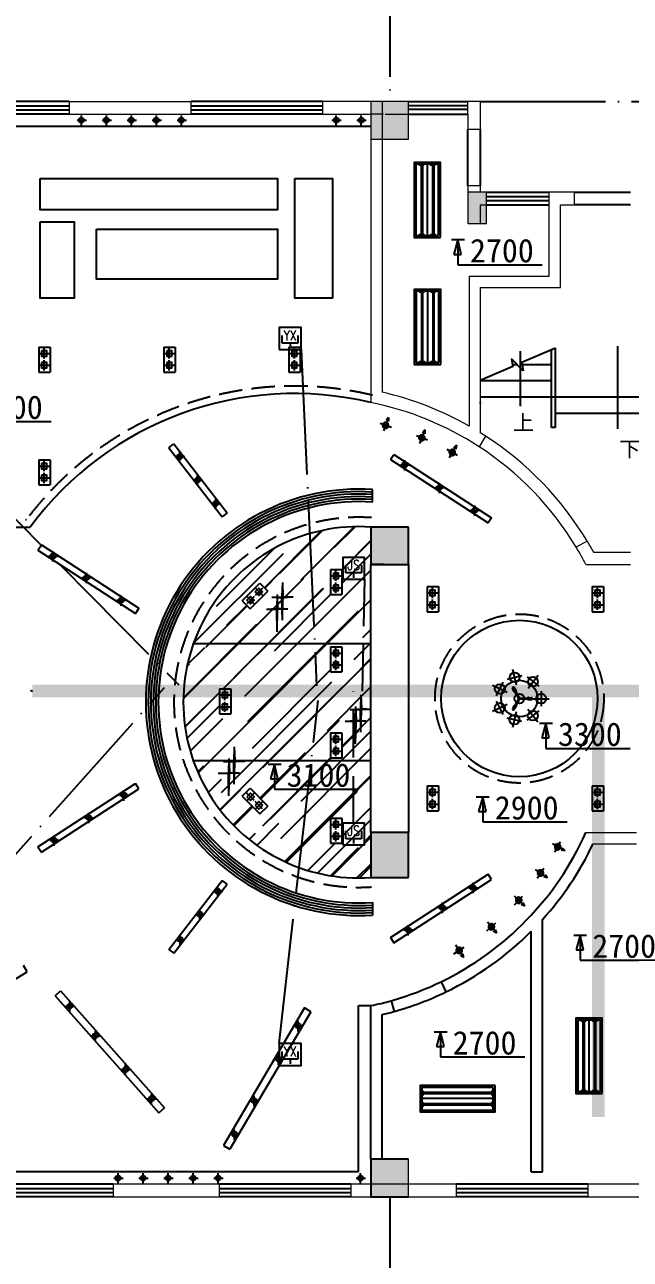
# Model space of a CAD drawing. Extents: x 1487452 to 1619693, y 165319 to 350168.
# Drawn here: x 1574792 to 1584479, y 239539 to 259266 of the extents above; entities that cross this region are included whole.
import ezdxf
from ezdxf.enums import TextEntityAlignment as Align

# ---------------------------------------------------------------- set-up
doc = ezdxf.new("R2010")
doc.units = 0
doc.header["$LTSCALE"] = 1000
doc.header["$MEASUREMENT"] = 0
for name, pattern in [('DASH', [0.35, 0.25, -0.1]), ('DASHED2', [0.375, 0.25, -0.125]), ('DOTE', [2.42, 2, -0.2, 0.02, -0.2])]:
    doc.linetypes.add(name, pattern=pattern)
doc.layers.get('0').update_dxf_attribs({"linetype": 'CONTINUOUS'})
for name, color, linetype in [('COLUMN', 9, 'CONTINUOUS'), ('Dim3', 30, 'CONTINUOUS'), ('DIME', 3, 'CONTINUOUS'), ('DOTE', 1, 'DOTE'), ('G', 4, 'CONTINUOUS'), ('WINDOW', 2, 'CONTINUOUS'), ('经济技术指标', 7, 'CONTINUOUS')]:
    doc.layers.add(name, color=color, linetype=linetype)
doc.styles.add('_COMPLEX', font='COMPLEX', dxfattribs={"width": 0.6})
doc.styles.add('DIM_FONT', font='SIMPLEX.shx', dxfattribs={"width": 0.8})
doc.styles.add('HZ', font='txt.shx', dxfattribs={"height": 3, "bigfont": 'hztxt.shx'})
doc.styles.add('黑体', font='SIMHEI.TTF')

# ---------------------------------------------------------------- blocks, each defined once
blk = doc.blocks.new('$TCHSYS$WIN2D')
for p, q in [((-0.5, 0.5), (0.5, 0.5)), ((0.5, 0.1667), (-0.5, 0.1667)), ((0.5, -0.1667), (-0.5, -0.1667)), ((-0.5, -0.5), (0.5, -0.5))]:
    blk.add_line(p, q)
blk = doc.blocks.new('kjdjhkhgfdgfd')
at = {"color": 251, "extrusion": (0, 0, -1)}
blk.add_ellipse((1091006, 399928), major_axis=(0.6, 47.4), ratio=1, start_param=4.699042, end_param=10.982227, dxfattribs=at)
at = {"color": 250, "extrusion": (0, 0, -1)}
blk.add_ellipse((1091006, 399928), major_axis=(-0.7, 33.2), ratio=1, start_param=-1.549954, end_param=4.733231, dxfattribs=at)
at = {"layer": 'DIME', "color": 250, "ltscale": 0.4}
for p, q in [((1090870, 399928), (1090930, 399949)), ((1090870, 399928), (1091102, 399928)), ((1090870, 399928), (1090930, 399908)), ((1091006, 400027), (1091006, 399836))]:
    blk.add_line(p, q, dxfattribs=at)
blk = doc.blocks.new('jheahfgf')
at = {"layer": '经济技术指标', "color": 251}
for p, q in [((1392474, 233587), (1392654, 233587)), ((1392474, 233587), (1392474, 233187)), ((1392654, 233587), (1392654, 233187)), ((1392474, 233187), (1392654, 233187))]:
    blk.add_line(p, q, dxfattribs=at)
at = {"layer": '经济技术指标', "color": 250}
for p, q in [((1392481, 233486), (1392646, 233486)), ((1392560, 233404), (1392560, 233569)), ((1392560, 233214), (1392560, 233379)), ((1392481, 233296), (1392646, 233296))]:
    blk.add_line(p, q, dxfattribs=at)
for points in [[(1392518, 233528), (1392518, 233444), (1392602, 233444), (1392602, 233528)], [(1392518, 233338), (1392518, 233254), (1392602, 233254), (1392602, 233338)]]:
    blk.add_lwpolyline(points, close=True, dxfattribs=at)
blk = doc.blocks.new('hgfdad')
at = {"layer": '经济技术指标', "color": 251}
for p, q in [((1396974, 235087), (1397154, 235087)), ((1396974, 235087), (1396974, 234687)), ((1397154, 235087), (1397154, 234687)), ((1396974, 234687), (1397154, 234687))]:
    blk.add_line(p, q, dxfattribs=at)
at = {"layer": '经济技术指标', "color": 250}
for p, q in [((1396981, 234986), (1397146, 234986)), ((1397060, 234904), (1397060, 235069)), ((1396981, 234796), (1397146, 234796)), ((1397060, 234714), (1397060, 234879))]:
    blk.add_line(p, q, dxfattribs=at)
for points in [[(1397018, 235028), (1397018, 234944), (1397102, 234944), (1397102, 235028)], [(1397018, 234838), (1397018, 234754), (1397102, 234754), (1397102, 234838)]]:
    blk.add_lwpolyline(points, close=True, dxfattribs=at)
blk = doc.blocks.new('ghreageraf')
at = {"color": 250}
for p, q in [((1189308, 143070), (1189550, 143125)), ((1189459, 142967), (1189399, 143228)), ((1189634, 143104), (1189828, 142950)), ((1189648, 142922), (1189814, 143131)), ((1189306, 142848), (1189065, 142964)), ((1189132, 142794), (1189239, 143017)), ((1189237, 142484), (1189130, 142707)), ((1189731, 142746), (1189997, 142746)), ((1189864, 142870), (1189864, 142623)), ((1189304, 142653), (1189063, 142538)), ((1189455, 142531), (1189395, 142271)), ((1189824, 142545), (1189631, 142391)), ((1189645, 142572), (1189811, 142364)), ((1189546, 142373), (1189304, 142428))]:
    blk.add_line(p, q, dxfattribs=at)
at = {"color": 250, "linetype": 'DASHED2'}
for p, q in [((1189423, 142861), (1189395, 142914)), ((1189451, 142877), (1189419, 142928)), ((1189494, 142758), (1189439, 142854)), ((1189494, 142739), (1189439, 142643)), ((1189504, 142764), (1189449, 142860)), ((1189504, 142733), (1189449, 142637)), ((1189521, 142755), (1189632, 142755)), ((1189521, 142743), (1189632, 142743)), ((1189646, 142765), (1189706, 142763)), ((1189646, 142733), (1189706, 142735)), ((1189423, 142636), (1189395, 142583)), ((1189451, 142620), (1189419, 142569))]:
    blk.add_line(p, q, dxfattribs=at)
at = {"color": 250}
for centre in [(1189429, 143098), (1189731, 143027), (1189185, 142906), (1189864, 142746), (1189184, 142595), (1189425, 142401), (1189728, 142468)]:
    blk.add_circle(centre, 81.2, dxfattribs=at)
at = {"color": 251}
blk.add_ellipse((1189507, 142749), major_axis=(212, 212), ratio=1, start_param=5.497787, end_param=11.780972, dxfattribs=at)
at = {"color": 250, "linetype": 'DASHED2'}
for centre, major_axis, start_param, end_param in [((1189407, 142922), (-9.9, 9.9), 4.415582, 7.627189), ((1189433, 142876), (11.3, 11.3), 5.873678, 9.33034), ((1189437, 142870), (11.3, 11.3), 5.497787, 11.780972), ((1189507, 142749), (11.3, 11.3), 5.497787, 11.780972), ((1189647, 142749), (11.3, 11.3), 5.497787, 11.780972), ((1189653, 142749), (-11.3, 11.3), 2.208487, 5.665149), ((1189707, 142749), (-9.9, 9.9), 2.321187, 5.532794), ((1189407, 142575), (9.9, 9.9), 1.797589, 5.009196), ((1189433, 142621), (11.3, 11.3), 1.684888, 5.14155), ((1189437, 142627), (11.3, 11.3), 5.497787, 11.780972)]:
    blk.add_ellipse(centre, major_axis=major_axis, ratio=1, start_param=start_param, end_param=end_param, dxfattribs=at)
at = {"color": 250}
blk.add_ellipse((1189507, 142749), major_axis=(-56.6, 56.6), ratio=1, start_param=3.926991, end_param=10.210176, dxfattribs=at)
blk = doc.blocks.new('_LINKPT1')
blk.add_line((0, 0), (0, 0))
blk = doc.blocks.new('JGSGFS')
at = {"color": 3}
for p, q in [((1521339, 294272), (1521339, 294397)), ((1521589, 294397), (1521589, 294272)), ((1521589, 294272), (1521339, 294272)), ((1521464, 294272), (1521464, 294197))]:
    blk.add_line(p, q, dxfattribs=at)
blk.add_lwpolyline([(1521289, 294172), (1521639, 294172), (1521639, 294522), (1521289, 294522)], close=True, dxfattribs=at)
for p in [(1521289, 294347), (1521464, 294522), (1521639, 294347), (1521464, 294172)]:
    blk.add_blockref('_LINKPT1', p, dxfattribs=at)
at = {"color": 3, "style": '_COMPLEX', "width": 0.8}
blk.add_text('YX', height=160, dxfattribs=at).set_placement((1521464, 294397), align=Align.MIDDLE)
at = {"color": 3, "style": 'DIM_FONT', "width": 0.8, "flags": 9}
blk.add_attdef('A', (1521464, 294347), '', height=0.01, dxfattribs=at)
blk = doc.blocks.new('KJYTHFD')
at = {"color": 3}
for p, q in [((1522355, 290602), (1522355, 290727)), ((1522605, 290602), (1522355, 290602)), ((1522480, 290602), (1522480, 290527)), ((1522605, 290727), (1522605, 290602))]:
    blk.add_line(p, q, dxfattribs=at)
blk.add_lwpolyline([(1522305, 290502), (1522655, 290502), (1522655, 290852), (1522305, 290852)], close=True, dxfattribs=at)
for p in [(1522480, 290852), (1522305, 290677), (1522655, 290677), (1522480, 290502)]:
    blk.add_blockref('_LINKPT1', p, dxfattribs=at)
at = {"color": 3, "style": '_COMPLEX', "width": 0.8}
blk.add_text('JS', height=160, dxfattribs=at).set_placement((1522480, 290728), align=Align.MIDDLE)
at = {"color": 3, "style": 'DIM_FONT', "width": 0.8, "flags": 9}
blk.add_attdef('A', (1522480, 290677), '', height=0.01, dxfattribs=at)

msp = doc.modelspace()

# ---------------------------------------------------------------- hatches: boundary and pattern name
at = {"lineweight": 13}
for points in [[(1580329.8, 257439.1), (1580929.8, 257439.1), (1580929.8, 258039.1), (1580329.8, 258039.1)], [(1581879.8, 256089.1), (1582179.8, 256089.1), (1582179.8, 256589.1), (1581879.8, 256589.1)], [(1580329.8, 240539.1), (1580929.8, 240539.1), (1580929.8, 241139.1), (1580329.8, 241139.1)]]:
    msp.add_hatch(color=256, dxfattribs=at).paths.add_polyline_path(points)
at = {"layer": 'Dim3', "ltscale": 0.4}
for points in [[(1580329.8, 250639.1), (1580929.8, 250639.1), (1580929.8, 251239.1), (1580329.8, 251239.1)], [(1580329.8, 245639.1), (1580929.8, 245639.1), (1580929.8, 246359.1), (1580329.8, 246359.1)]]:
    msp.add_hatch(color=7, dxfattribs=at).paths.add_polyline_path(points)
at = {"layer": 'G', "linetype": 'DASH', "ltscale": 3}
h = msp.add_hatch(dxfattribs=at)
h.set_pattern_fill('AR-RROOF', color=250, scale=500, angle=45, style=0)
h.set_pattern_definition([(45, (182533.8, 19028.3), (424.26407, 1131.37085), [7500, -1000, 2500, -500]), (45, (182827.24, 19675.3), (-823.7794, 116.67262), [1500, -165, 3000, -375]), (45, (182410.05, 19505.6), (1601.59686, 2075.3584), [4000, -700, 2000, -500])])
h.paths.add_polyline_path([(1580329.8, 249372.4), (1580329.8, 250639.1), (1580329.8, 251239.1, 0.3372138), (1577488.9, 249372.4)])
h.paths.add_polyline_path([(1578399.3, 249933.3), (1578272, 250060.6), (1578554.9, 250343.5), (1578682.2, 250216.2)], flags=16)
h.paths.add_polyline_path([(1578538.4, 250145.7), (1578479, 250205.1), (1578538.4, 250264.5), (1578597.8, 250205.1)], flags=0)
h.paths.add_polyline_path([(1578463.7, 250071.1), (1578404.3, 250011.7), (1578344.9, 250071.1), (1578404.3, 250130.5)], flags=0)
h.paths.add_polyline_path([(1579684.7, 250160.8), (1579684.7, 250560.8), (1579864.7, 250560.8), (1579864.7, 250160.8)], flags=16)
h.paths.add_polyline_path([(1579728.9, 250228.3), (1579728.9, 250312.3), (1579812.9, 250312.3), (1579812.9, 250228.3)], flags=0)
h.paths.add_polyline_path([(1579728.9, 250417.9), (1579728.9, 250501.9), (1579812.9, 250501.9), (1579812.9, 250417.9)], flags=0)
h.paths.add_polyline_path([(1577488.9, 249372.4, 0.171138), (1577488.9, 247505.7), (1580329.8, 247505.7), (1580329.8, 249372.4)])
h.paths.add_polyline_path([(1578088.3, 248656.8), (1578088.3, 248256.8), (1577908.3, 248256.8), (1577908.3, 248656.8)], flags=16)
h.paths.add_polyline_path([(1578036.5, 248597.9), (1578036.5, 248513.9), (1577952.5, 248513.9), (1577952.5, 248597.9)], flags=0)
h.paths.add_polyline_path([(1578036.5, 248408.3), (1578036.5, 248324.3), (1577952.5, 248324.3), (1577952.5, 248408.3)], flags=0)
h.paths.add_polyline_path([(1579684.7, 248927.3), (1579684.7, 249327.3), (1579864.7, 249327.3), (1579864.7, 248927.3)], flags=16)
h.paths.add_polyline_path([(1579728.9, 248994.8), (1579728.9, 249078.8), (1579812.9, 249078.8), (1579812.9, 248994.8)], flags=0)
h.paths.add_polyline_path([(1579728.9, 249184.4), (1579728.9, 249268.4), (1579812.9, 249268.4), (1579812.9, 249184.4)], flags=0)
h.paths.add_polyline_path([(1579684.7, 247951.2), (1579864.7, 247951.2), (1579864.7, 247551.2), (1579684.7, 247551.2)], flags=16)
h.paths.add_polyline_path([(1579728.9, 247892.3), (1579812.9, 247892.3), (1579812.9, 247808.3), (1579728.9, 247808.3)], flags=0)
h.paths.add_polyline_path([(1579728.9, 247702.7), (1579812.9, 247702.7), (1579812.9, 247618.7), (1579728.9, 247618.7)], flags=0)
h.paths.add_polyline_path([(1580329.8, 245639.1), (1580329.8, 246359.1), (1580329.8, 247505.7), (1577488.9, 247505.7, 0.3372138)])
h.paths.add_polyline_path([(1578682.2, 246782), (1578554.9, 246654.7), (1578272, 246937.5), (1578399.3, 247064.8)], flags=16)
h.paths.add_polyline_path([(1578842.8, 247216.1), (1578722.3, 247216.1), (1578788.5, 247451.3)], flags=16)
h.paths.add_polyline_path([(1578597.8, 246793), (1578538.4, 246733.6), (1578479, 246793), (1578538.4, 246852.4)], flags=0)
h.paths.add_polyline_path([(1579684.7, 246590), (1579864.7, 246590), (1579864.7, 246190), (1579684.7, 246190)], flags=16)
h.paths.add_polyline_path([(1579728.9, 246531.1), (1579812.9, 246531.1), (1579812.9, 246447.1), (1579728.9, 246447.1)], flags=0)
h.paths.add_polyline_path([(1579728.9, 246341.5), (1579812.9, 246341.5), (1579812.9, 246257.5), (1579728.9, 246257.5)], flags=0)
h.paths.add_polyline_path([(1578463.7, 246927.1), (1578404.3, 246867.7), (1578344.9, 246927.1), (1578404.3, 246986.5)], flags=0)
h.paths.add_polyline_path([(1578887.7, 247557.9), (1580083.5, 247557.9), (1580083.5, 246995.4), (1578887.7, 246995.4)], flags=9)

# ---------------------------------------------------------------- linework, layer by layer
at = {"lineweight": 13}
for p, q in [((1575504.8, 258039.1), (1575504.8, 257839.1)), ((1575504.8, 258039.1), (1577454.8, 258039.1)), ((1577454.8, 257839.1), (1577454.8, 258039.1)), ((1579554.8, 258039.1), (1579554.8, 257839.1)), ((1580329.8, 258039.1), (1579554.8, 258039.1)), ((1580329.8, 258039.1), (1580329.8, 258039.1)), ((1580929.8, 258039.1), (1580329.8, 258039.1)), ((1580329.8, 258039.1), (1580329.8, 257439.1)), ((1580329.8, 258039.1), (1580329.8, 253228.3)), ((1580329.8, 258039.1), (1580329.8, 257839.1)), ((1580509.8, 258039.1), (1580509.8, 253394)), ((1580929.8, 257439.1), (1580929.8, 258039.1)), ((1582079.8, 258039.1), (1581879.8, 258039.1)), ((1581879.8, 257839.1), (1581879.8, 258039.1)), ((1582079.8, 258039.1), (1582079.8, 257589.1)), ((1575504.8, 257839.1), (1577454.8, 257839.1)), ((1579554.8, 257839.1), (1580329.8, 257839.1)), ((1580529.8, 257839.1), (1580329.8, 257839.1)), ((1580559.8, 257839.1), (1580929.8, 257839.1)), ((1581879.8, 257839.1), (1581879.8, 257589.1)), ((1581879.8, 257839.1), (1581879.8, 257839.1)), ((1582079.8, 257589.1), (1581879.8, 257589.1)), ((1580329.8, 257439.1), (1580929.8, 257439.1)), ((1582079.8, 256689.1), (1581879.8, 256689.1)), ((1581879.8, 256689.1), (1581879.8, 256489.1)), ((1582079.8, 256689.1), (1582079.8, 256589.1)), ((1582179.8, 256589.1), (1581879.8, 256589.1)), ((1581879.8, 256589.1), (1581879.8, 256089.1)), ((1582179.8, 256589.1), (1582079.8, 256589.1)), ((1582179.8, 256089.1), (1582179.8, 256589.1)), ((1582179.8, 256389.1), (1582179.8, 256589.1)), ((1583179.9, 255249.1), (1583179.9, 256589.1)), ((1583579.8, 256589.1), (1583179.9, 256589.1)), ((1583579.8, 256589.1), (1583579.8, 256389.1)), ((1582079.8, 256389.1), (1582079.8, 256089.1)), ((1582079.8, 256389.1), (1582179.8, 256389.1)), ((1583359.9, 256389.1), (1583579.8, 256389.1)), ((1583359.9, 255069.1), (1583359.9, 256389.1)), ((1581879.8, 256089.1), (1582179.8, 256089.1)), ((1581899.8, 255249.1), (1581899.8, 252853.4)), ((1581899.8, 255249.1), (1583179.9, 255249.1)), ((1582079.8, 255069.1), (1583359.9, 255069.1)), ((1582079.8, 255069.1), (1582079.8, 252746.6)), ((1582164.3, 252693.1), (1582058.8, 252523.1)), ((1583789.7, 251012.5), (1583614.3, 250916)), ((1583789.7, 251012.5), (1583889.4, 250839.1)), ((1583889.4, 250839.1), (1584479.8, 250839.1)), ((1583769.6, 250639.1), (1584479.8, 250639.1)), ((1583768.8, 246359.1), (1584579.8, 246359.1)), ((1583883.9, 246179.1), (1584579.8, 246179.1)), ((1580929.8, 240539.1), (1580929.8, 241139.1)), ((1576209.8, 240739.1), (1576209.8, 240539.1)), ((1577909.8, 240739.1), (1576209.8, 240739.1)), ((1577909.8, 240539.1), (1577909.8, 240739.1)), ((1580009.8, 240739.1), (1580009.8, 240539.1)), ((1581699.8, 240739.1), (1580009.8, 240739.1)), ((1580329.8, 240739.1), (1580329.8, 240539.1)), ((1581699.8, 240539.1), (1581699.8, 240739.1)), ((1583799.8, 240739.1), (1583799.8, 240539.1)), ((1584779.8, 240739.1), (1583799.8, 240739.1)), ((1576209.8, 240539.1), (1577909.8, 240539.1)), ((1580009.8, 240539.1), (1581699.8, 240539.1)), ((1583799.8, 240539.1), (1584979.8, 240539.1))]:
    msp.add_line(p, q, dxfattribs=at)
at = {"color": 1}
for p, q in [((1581618.2, 255832), (1581824.8, 255832)), ((1581721.5, 255832), (1581655.4, 255596.8)), ((1581721.5, 255832), (1581721.5, 255430.9)), ((1581775.9, 255596.8), (1581721.5, 255832)), ((1581655.4, 255596.8), (1581775.9, 255596.8)), ((1581721.5, 255430.9), (1583071.3, 255430.9)), ((1573867.2, 252927.8), (1575217, 252927.8)), ((1583025.3, 248104.2), (1583231.9, 248104.2)), ((1583128.6, 248104.2), (1583062.4, 247869)), ((1583128.6, 248104.2), (1583128.6, 247703)), ((1583182.9, 247869), (1583128.6, 248104.2)), ((1583062.4, 247869), (1583182.9, 247869)), ((1583128.6, 247703), (1584478.4, 247703)), ((1578685.2, 247451.3), (1578891.8, 247451.3)), ((1578788.5, 247451.3), (1578722.3, 247216.1)), ((1578788.5, 247451.3), (1578788.5, 247050.1)), ((1578842.8, 247216.1), (1578788.5, 247451.3)), ((1578722.3, 247216.1), (1578842.8, 247216.1)), ((1578788.5, 247050.1), (1580138.3, 247050.1)), ((1582014.7, 246928.9), (1582221.3, 246928.9)), ((1582118, 246928.9), (1582051.9, 246693.7)), ((1582118, 246928.9), (1582118, 246527.7)), ((1582172.4, 246693.7), (1582118, 246928.9)), ((1582051.9, 246693.7), (1582172.4, 246693.7)), ((1582118, 246527.7), (1583467.8, 246527.7)), ((1583574, 244719.1), (1583780.6, 244719.1)), ((1583677.3, 244719.1), (1583611.1, 244484)), ((1583677.3, 244719.1), (1583677.3, 244318)), ((1583731.6, 244484), (1583677.3, 244719.1)), ((1583611.1, 244484), (1583731.6, 244484)), ((1583677.3, 244318), (1585027.1, 244318)), ((1581341.2, 243173.2), (1581547.8, 243173.2)), ((1581444.5, 243173.2), (1581378.4, 242938)), ((1581444.5, 243173.2), (1581444.5, 242772)), ((1581498.9, 242938), (1581444.5, 243173.2)), ((1581378.4, 242938), (1581498.9, 242938)), ((1581444.5, 242772), (1582794.3, 242772))]:
    msp.add_line(p, q, dxfattribs=at)
at = {"color": 251}
for p, q in [((1578914.6, 250352.1), (1578907.4, 250133.8)), ((1578914.6, 250352.1), (1578921.8, 250133.8)), ((1578829.7, 250164), (1578822.5, 249945.7)), ((1578829.7, 250164), (1578836.9, 249945.7)), ((1578744.1, 250117.9), (1578898.8, 250125.1)), ((1578744.1, 250117.9), (1578898.8, 250110.7)), ((1578914.6, 249753.3), (1578907.4, 250102.1)), ((1578914.6, 249753.3), (1578921.8, 250102.1)), ((1579085.1, 250117.9), (1578930.4, 250125.1)), ((1579085.1, 250117.9), (1578930.4, 250110.7)), ((1578659.2, 249929.9), (1578813.9, 249937.1)), ((1578659.2, 249929.9), (1578813.9, 249922.7)), ((1578829.7, 249565.2), (1578822.5, 249914.1)), ((1578829.7, 249565.2), (1578836.9, 249914.1)), ((1579000.2, 249929.9), (1578845.5, 249937.1)), ((1579000.2, 249929.9), (1578845.5, 249922.7)), ((1580085.8, 248372.8), (1580078.6, 248154.5)), ((1580085.8, 248372.8), (1580093, 248154.5)), ((1580170.7, 248560.8), (1580163.5, 248342.5)), ((1580170.7, 248560.8), (1580177.9, 248342.5)), ((1580000.2, 248326.7), (1580154.9, 248333.9)), ((1580000.2, 248326.7), (1580154.9, 248319.5)), ((1580170.7, 247962), (1580163.5, 248310.9)), ((1580170.7, 247962), (1580177.9, 248310.9)), ((1580341.2, 248326.7), (1580186.5, 248333.9)), ((1580341.2, 248326.7), (1580186.5, 248319.5)), ((1579915.3, 248138.6), (1580070, 248145.8)), ((1579915.3, 248138.6), (1580070, 248131.4)), ((1580085.8, 247774), (1580078.6, 248122.8)), ((1580085.8, 247774), (1580093, 248122.8)), ((1580256.3, 248138.6), (1580101.6, 248145.8)), ((1580256.3, 248138.6), (1580101.6, 248131.4)), ((1578144, 247729.1), (1578136.8, 247510.8)), ((1578144, 247729.1), (1578151.2, 247510.8)), ((1577973.5, 247495), (1578128.2, 247502.2)), ((1577973.5, 247495), (1578128.2, 247487.8)), ((1578059.1, 247541.1), (1578051.9, 247322.7)), ((1578059.1, 247541.1), (1578066.2, 247322.7)), ((1578144, 247130.3), (1578136.8, 247479.2)), ((1578144, 247130.3), (1578151.2, 247479.2)), ((1578314.5, 247495), (1578159.8, 247502.2)), ((1578314.5, 247495), (1578159.8, 247487.8)), ((1577888.6, 247306.9), (1578043.2, 247314.1)), ((1577888.6, 247306.9), (1578043.2, 247299.7)), ((1578059.1, 246942.2), (1578051.9, 247291.1)), ((1578059.1, 246942.2), (1578066.2, 247291.1)), ((1578229.5, 247306.9), (1578074.9, 247314.1)), ((1578229.5, 247306.9), (1578074.9, 247299.7))]:
    msp.add_line(p, q, dxfattribs=at)
at = {"lineweight": 13}
for radius, start, end in [(5187.7, 60.48262, 77.01182), (4987.7, 57.02216, 78.59907), (5187.7, 57.06645, 58.17098), (4987.7, 27.46051, 31.10846)]:
    msp.add_arc((1579343.9, 248339.1), radius, start, end, dxfattribs=at)
at = {"color": 251, "lineweight": 13}
for radius, start, end in [(4987.7, 31.10846, 57.02216), (5187.7, 31.01982, 57.06645)]:
    msp.add_arc((1579343.9, 248339.1), radius, start, end, dxfattribs=at)
at = {"color": 251}
for centre, start, end in [((1578829.7, 249948.2), 198.92694, 341.07306), ((1578896.3, 250117.9), 288.92694, 71.07306), ((1578914.6, 250136.2), 198.92694, 341.07306), ((1578914.6, 250099.7), 18.92694, 161.07306), ((1578932.9, 250117.9), 108.92694, 251.07306), ((1578811.4, 249929.9), 288.92694, 71.07306), ((1578829.7, 249911.6), 18.92694, 161.07306), ((1578848, 249929.9), 108.92694, 251.07306), ((1580152.4, 248326.7), 288.92694, 71.07306), ((1580170.7, 248345), 198.92694, 341.07306), ((1580170.7, 248308.4), 18.92694, 161.07306), ((1580189, 248326.7), 108.92694, 251.07306), ((1580067.5, 248138.6), 288.92694, 71.07306), ((1580085.8, 248156.9), 198.92694, 341.07306), ((1580085.8, 248120.3), 18.92694, 161.07306), ((1580104.1, 248138.6), 108.92694, 251.07306), ((1578125.7, 247495), 288.92694, 71.07306), ((1578144, 247513.3), 198.92694, 341.07306), ((1578144, 247476.7), 18.92694, 161.07306), ((1578162.3, 247495), 108.92694, 251.07306), ((1578040.8, 247306.9), 288.92694, 71.07306), ((1578059.1, 247325.2), 198.92694, 341.07306), ((1578059.1, 247288.6), 18.92694, 161.07306), ((1578077.3, 247306.9), 108.92694, 251.07306)]:
    msp.add_arc(centre, 7.61, start, end, dxfattribs=at)
at = {"layer": 'COLUMN', "linetype": 'Continuous'}
for p, q in [((1580929.8, 241139.1), (1580329.8, 241139.1)), ((1580329.8, 241139.1), (1580329.8, 240539.1)), ((1580329.8, 240539.1), (1580929.8, 240539.1))]:
    msp.add_line(p, q, dxfattribs=at)
at = {"layer": 'Dim3', "color": 2, "ltscale": 0.4}
for p, q in [((1580929.8, 258039.1), (1581879.8, 258039.1)), ((1580929.8, 257839.1), (1581879.8, 257839.1)), ((1582179.8, 256589.1), (1583179.9, 256589.1))]:
    msp.add_line(p, q, dxfattribs=at)
at = {"layer": 'Dim3', "color": 251, "ltscale": 0.4}
for p, q in [((1583279.8, 254099.1), (1582743.9, 253866.9)), ((1583279.8, 252830.1), (1583279.8, 254099.1)), ((1584279.2, 253830.2), (1584279.2, 254130.2)), ((1582578.8, 253928.6), (1582597.4, 253803.3)), ((1582763.7, 253733.3), (1582578.8, 253928.6)), ((1582721.8, 253750.2), (1582721.8, 254050.2)), ((1583219.8, 252830.1), (1583219.8, 254073.1)), ((1582597.4, 253803.3), (1582079.8, 253579.1)), ((1582592.1, 253839.1), (1582663.6, 253839.1)), ((1582721.8, 253172.1), (1582721.8, 253750.2)), ((1582743.9, 253866.9), (1582763.7, 253733.3)), ((1582748, 253839.1), (1583219.8, 253839.1)), ((1584279.2, 252811.4), (1584279.2, 253830.2)), ((1582079.8, 253579.1), (1583219.8, 253579.1)), ((1582079.8, 253319.1), (1583279.8, 253319.1)), ((1583279.8, 253319.1), (1584679.8, 253319.1)), ((1583279.8, 253059.1), (1584679.8, 253059.1)), ((1583279.8, 252830.1), (1583219.8, 252830.1))]:
    msp.add_line(p, q, dxfattribs=at)
at = {"layer": 'Dim3', "color": 0, "ltscale": 0.4}
for p, q in [((1582079.8, 253239.1), (1582079.8, 253211.1)), ((1580651.2, 243671.7), (1580699.9, 243497.7))]:
    msp.add_line(p, q, dxfattribs=at)
at = {"layer": 'Dim3', "color": 7, "ltscale": 0.4}
for p, q in [((1580929.8, 251239.1), (1580329.8, 251239.1)), ((1580329.8, 251239.1), (1580329.8, 250639.1)), ((1580929.8, 250639.1), (1580929.8, 251239.1)), ((1580329.8, 250639.1), (1580929.8, 250639.1)), ((1580529.3, 250639.1), (1580329.8, 250639.1)), ((1580929.8, 246359.1), (1580329.8, 246359.1)), ((1580329.8, 246359.1), (1580329.8, 245639.1)), ((1580929.8, 245639.1), (1580929.8, 246359.1)), ((1580329.8, 245639.1), (1580929.8, 245639.1)), ((1583074.8, 240939.1), (1583074.8, 244968.9)), ((1582894.8, 240939.1), (1582894.8, 244779.8)), ((1581451, 243973.3), (1581529.3, 243811.2)), ((1580329.8, 241139.1), (1580329.8, 243592.7)), ((1580509.8, 241139.1), (1580509.8, 243448.5)), ((1580329.8, 241139.1), (1580329.8, 243095.7)), ((1580509.8, 241139.1), (1580509.8, 242939.1)), ((1582894.8, 240939.1), (1583074.8, 240939.1))]:
    msp.add_line(p, q, dxfattribs=at)
for radius, start, end in [(4847.7, 295.76409, 335.8929), (5027.7, 317.90842, 334.5564), (5027.7, 295.76409, 314.93244)]:
    msp.add_arc((1579343.9, 248339.1), radius, start, end, dxfattribs=at)
at = {"layer": 'Dim3', "color": 250, "ltscale": 0.4}
for radius, start in [(4847.7, 285.64458), (5027.7, 285.64683)]:
    msp.add_arc((1579343.9, 248339.1), radius, start, 295.76409, dxfattribs=at)
at = {"layer": 'Dim3', "color": 0, "ltscale": 0.4}
for radius, start, end in [(4847.7, 281.7348, 285.64458), (5027.7, 283.4091, 285.64683)]:
    msp.add_arc((1579343.9, 248339.1), radius, start, end, dxfattribs=at)
at = {"layer": 'DIME', "color": 2, "ltscale": 0.4}
for p, q in [((1581879.8, 257969.1), (1580929.8, 257969.1)), ((1581879.8, 257909.1), (1580929.8, 257909.1)), ((1582179.8, 256519.1), (1583179.9, 256519.1)), ((1582179.8, 256459.1), (1583179.9, 256459.1)), ((1582179.8, 256389.1), (1583179.9, 256389.1))]:
    msp.add_line(p, q, dxfattribs=at)
at = {"layer": 'DIME', "color": 250, "ltscale": 0.4}
for p, q in [((1575629.6, 257740.4), (1575778.7, 257740.4)), ((1575699, 257651.1), (1575699, 257817.8)), ((1576029.6, 257740.4), (1576178.7, 257740.4)), ((1576099, 257651.1), (1576099, 257817.8)), ((1576429.6, 257740.4), (1576578.7, 257740.4)), ((1576499, 257651.1), (1576499, 257817.8)), ((1576829.6, 257740.4), (1576978.7, 257740.4)), ((1576899, 257651.1), (1576899, 257817.8)), ((1577229.6, 257740.4), (1577378.7, 257740.4)), ((1577299, 257651.1), (1577299, 257817.8)), ((1579707.1, 257740.4), (1579856.1, 257740.4)), ((1579776.4, 257651.1), (1579776.4, 257817.8)), ((1580107.1, 257740.4), (1580256.1, 257740.4)), ((1580176.4, 257651.1), (1580176.4, 257817.8)), ((1581132.7, 257020.1), (1581132.7, 255913.4)), ((1581152.7, 257020.1), (1581152.7, 255913.4)), ((1581313.5, 257020.1), (1581313.5, 255913.4)), ((1581333.5, 257020.1), (1581333.5, 255913.4)), ((1581137, 254990.6), (1581137, 253883.9)), ((1581157, 254990.6), (1581157, 253883.9)), ((1581317.7, 254990.6), (1581317.7, 253883.9)), ((1581337.7, 254990.6), (1581337.7, 253883.9)), ((1577201.9, 252364.2), (1577351, 252364.2)), ((1577271.3, 252274.9), (1577271.3, 252441.7)), ((1580800.9, 252232), (1580949.9, 252232)), ((1580870.2, 252142.6), (1580870.2, 252309.4)), ((1577487.4, 251990.3), (1577636.5, 251990.3)), ((1577556.8, 251900.9), (1577556.8, 252067.7)), ((1581425.8, 251781.3), (1581425.8, 251948)), ((1581356.5, 251870.6), (1581505.6, 251870.6)), ((1577780.2, 251617), (1577929.3, 251617)), ((1577849.5, 251527.6), (1577849.5, 251694.4)), ((1581992.4, 251418.8), (1581992.4, 251585.6)), ((1581923.1, 251508.2), (1582072.1, 251508.2)), ((1575174.6, 250776.3), (1575323.6, 250776.3)), ((1575243.9, 250687), (1575243.9, 250853.7)), ((1575711.6, 250431.9), (1575860.6, 250431.9)), ((1575780.9, 250342.5), (1575780.9, 250509.3)), ((1576336, 249979.9), (1576336, 250146.6)), ((1576266.6, 250069.2), (1576415.7, 250069.2)), ((1580329.8, 249372.4), (1577488.9, 249372.4)), ((1580329.8, 247505.7), (1577488.9, 247505.7)), ((1576379.4, 246867.1), (1576379.4, 247033.8)), ((1576310.1, 246956.4), (1576459.1, 246956.4)), ((1575747.7, 246595.5), (1575896.8, 246595.5)), ((1575817.1, 246506.2), (1575817.1, 246672.9)), ((1575194.1, 246235), (1575343.2, 246235)), ((1575263.4, 246145.7), (1575263.4, 246312.4)), ((1577810.4, 245422.1), (1577959.5, 245422.1)), ((1577879.8, 245332.7), (1577879.8, 245499.5)), ((1581894.5, 245477), (1582043.6, 245477)), ((1581963.8, 245387.7), (1581963.8, 245554.5)), ((1581472.8, 245072.1), (1581472.8, 245238.8)), ((1577522.6, 245055), (1577671.7, 245055)), ((1577591.9, 244965.6), (1577591.9, 245132.4)), ((1581403.5, 245161.4), (1581552.5, 245161.4)), ((1580926.8, 244711.8), (1580926.8, 244878.5)), ((1577206.9, 244651.4), (1577356, 244651.4)), ((1577276.2, 244562), (1577276.2, 244728.8)), ((1580857.5, 244801.1), (1581006.6, 244801.1)), ((1575513.9, 243494.9), (1575513.9, 243661.6)), ((1575444.6, 243584.2), (1575593.6, 243584.2)), ((1579099.4, 243267.7), (1579248.4, 243267.7)), ((1579168.7, 243178.4), (1579168.7, 243345.1)), ((1583721.2, 243343.6), (1583721.2, 242237)), ((1583741.2, 243343.6), (1583741.2, 242237)), ((1583901.9, 243343.6), (1583901.9, 242237)), ((1583921.9, 243343.6), (1583921.9, 242237)), ((1575852.9, 243112.5), (1576001.9, 243112.5)), ((1575922.2, 243023.2), (1575922.2, 243189.9)), ((1576406.2, 242482.5), (1576406.2, 242649.3)), ((1578782, 242738.3), (1578931.1, 242738.3)), ((1578851.3, 242648.9), (1578851.3, 242815.7)), ((1576336.9, 242571.8), (1576486, 242571.8)), ((1576748.5, 242101.3), (1576897.5, 242101.3)), ((1576817.8, 242011.9), (1576817.8, 242178.7)), ((1578391.1, 242076.4), (1578540.1, 242076.4)), ((1578460.4, 241987), (1578460.4, 242153.8)), ((1581161.5, 242207.6), (1582268.2, 242207.6)), ((1581161.5, 242187.6), (1582268.2, 242187.6)), ((1581161.5, 242026.9), (1582268.2, 242026.9)), ((1581161.5, 242006.9), (1582268.2, 242006.9)), ((1578080.2, 241537), (1578229.3, 241537)), ((1578149.6, 241447.6), (1578149.6, 241614.4)), ((1576286, 240748.4), (1576286, 240915.2)), ((1576686, 240748.4), (1576686, 240915.2)), ((1577086, 240748.4), (1577086, 240915.2)), ((1577486, 240748.4), (1577486, 240915.2)), ((1577886, 240748.4), (1577886, 240915.2)), ((1580163.6, 240748.4), (1580163.6, 240915.2)), ((1576216.7, 240837.7), (1576365.7, 240837.7)), ((1576616.7, 240837.7), (1576765.7, 240837.7)), ((1577016.7, 240837.7), (1577165.7, 240837.7)), ((1577416.7, 240837.7), (1577565.7, 240837.7)), ((1577816.7, 240837.7), (1577965.7, 240837.7)), ((1580094.3, 240837.7), (1580243.4, 240837.7))]:
    msp.add_line(p, q, dxfattribs=at)
at = {"layer": 'DIME', "color": 251, "ltscale": 0.4}
for p, q in [((1580329.8, 257639.1), (1572379.8, 257639.1)), ((1581879.8, 256689.1), (1581879.8, 257589.1)), ((1582079.8, 257589.1), (1582079.8, 256689.1)), ((1581234, 255896.7), (1581234, 257036.7)), ((1583579.8, 256589.1), (1584479.8, 256589.1)), ((1584479.8, 256389.1), (1583579.8, 256389.1)), ((1581238.2, 253867.2), (1581238.2, 255007.2)), ((1577095.9, 252507.7), (1577175, 252568.9)), ((1577175, 252568.9), (1578029.4, 251464.9)), ((1577095.9, 252507.7), (1577950.4, 251403.7)), ((1580643.7, 252317.6), (1580699, 252400.9)), ((1580643.7, 252317.6), (1582204.3, 251305.4)), ((1580699, 252400.9), (1582259.6, 251388.7)), ((1580357.5, 251638.1), (1580357.5, 251838.6)), ((1578029.4, 251464.9), (1577950.4, 251403.7)), ((1582259.6, 251388.7), (1582204.3, 251305.4)), ((1572179.8, 251239.1), (1574879.5, 251239.1)), ((1575003.6, 250870.4), (1575058.9, 250953.7)), ((1575058.9, 250953.7), (1576619.6, 249941.5)), ((1575003.6, 250870.4), (1576564.3, 249858.2)), ((1580329.8, 246359.1), (1580329.8, 250639.1)), ((1580929.8, 250639.1), (1580929.8, 246359.1)), ((1576619.6, 249941.5), (1576564.3, 249858.2)), ((1575003.6, 246127.8), (1576564.3, 247140)), ((1575058.9, 246044.4), (1576619.6, 247056.6)), ((1576619.6, 247056.6), (1576564.3, 247140)), ((1575003.6, 246127.8), (1575058.9, 246044.4)), ((1580643.7, 244680.6), (1582204.3, 245692.7)), ((1580699, 244597.2), (1582259.6, 245609.4)), ((1582259.6, 245609.4), (1582204.3, 245692.7)), ((1577095.9, 244490.5), (1577950.4, 245594.4)), ((1577175, 244429.3), (1578029.4, 245533.2)), ((1578029.4, 245533.2), (1577950.4, 245594.4)), ((1580357.5, 245240), (1580357.5, 245039.6)), ((1580643.7, 244680.6), (1580699, 244597.2)), ((1577095.9, 244490.5), (1577175, 244429.3)), ((1574833.1, 244132.3), (1574771, 244235)), ((1572420.9, 242674.4), (1574833.1, 244132.3)), ((1575277.7, 243748.9), (1575367.4, 243828.6)), ((1575277.7, 243748.9), (1576937.7, 241881.7)), ((1575367.4, 243828.6), (1577027.4, 241961.5)), ((1579266.7, 243555.8), (1577971.5, 241357.7)), ((1579370.1, 243494.9), (1578074.9, 241296.8)), ((1579370.1, 243494.9), (1579266.7, 243555.8)), ((1580129.8, 240939.1), (1580129.8, 243592.7)), ((1580129.8, 243592.7), (1580329.8, 243592.7)), ((1583822.4, 242220.3), (1583822.4, 243360.3)), ((1582284.9, 242108.1), (1581144.9, 242108.1)), ((1576937.7, 241881.7), (1577027.4, 241961.5)), ((1577971.5, 241357.7), (1578074.9, 241296.8)), ((1580129.8, 240939.1), (1572379.8, 240939.1))]:
    msp.add_line(p, q, dxfattribs=at)
at = {"layer": 'DIME', "color": 250, "linetype": 'DASH', "ltscale": 1.5}
msp.add_line((1572179.8, 251359.1), (1574819.4, 251359.1), dxfattribs=at)
at = {"layer": 'DIME', "color": 3}
for p, q in [((1582704.7, 248499), (1582704.9, 248499)), ((1582704.8, 248498.9), (1582704.8, 248499.1))]:
    msp.add_line(p, q, dxfattribs=at)
at = {"layer": 'DIME', "color": 251, "ltscale": 0.4}
for points in [[(1581442.7, 255866.7), (1581442.7, 257066.7), (1581019.3, 257066.7), (1581019.3, 255866.7)], [(1581412.7, 255896.7), (1581412.7, 257036.7), (1581049.3, 257036.7), (1581049.3, 255896.7)], [(1575039.1, 256809.6), (1578836.9, 256809.6), (1578836.9, 256309.5), (1575039.1, 256309.5)], [(1579115, 256810.4), (1579714.7, 256810.4), (1579714.7, 254895.1), (1579115, 254895.1)], [(1575039.1, 256117.8), (1575585.2, 256117.8), (1575585.2, 254895.1), (1575039.1, 254895.1)], [(1575938.9, 255999), (1578834.4, 255999), (1578834.4, 255201.9), (1575938.9, 255201.9)], [(1581447, 253837.2), (1581447, 255037.2), (1581023.5, 255037.2), (1581023.5, 253837.2)], [(1581417, 253867.2), (1581417, 255007.2), (1581053.5, 255007.2), (1581053.5, 253867.2)], [(1584031.2, 242190.3), (1584031.2, 243390.3), (1583607.7, 243390.3), (1583607.7, 242190.3)], [(1584001.2, 242220.3), (1584001.2, 243360.3), (1583637.7, 243360.3), (1583637.7, 242220.3)], [(1582314.9, 242316.9), (1581114.9, 242316.9), (1581114.9, 241893.4), (1582314.9, 241893.4)], [(1582284.9, 242286.9), (1581144.9, 242286.9), (1581144.9, 241923.4), (1582284.9, 241923.4)]]:
    msp.add_lwpolyline(points, close=True, dxfattribs=at)
at = {"layer": 'DIME', "color": 250, "ltscale": 0.4}
for points in [[(1581177.8, 257020.1), (1581107.6, 257020.1), (1581107.6, 257036.7), (1581177.8, 257036.7)], [(1581358.6, 257020.1), (1581288.4, 257020.1), (1581288.4, 257036.7), (1581358.6, 257036.7)], [(1581177.8, 255896.7), (1581107.6, 255896.7), (1581107.6, 255913.4), (1581177.8, 255913.4)], [(1581358.6, 255896.7), (1581288.4, 255896.7), (1581288.4, 255913.4), (1581358.6, 255913.4)], [(1581182.1, 254990.6), (1581111.9, 254990.6), (1581111.9, 255007.2), (1581182.1, 255007.2)], [(1581362.9, 254990.6), (1581292.6, 254990.6), (1581292.6, 255007.2), (1581362.9, 255007.2)], [(1581182.1, 253867.2), (1581111.9, 253867.2), (1581111.9, 253883.9), (1581182.1, 253883.9)], [(1581362.9, 253867.2), (1581292.6, 253867.2), (1581292.6, 253883.9), (1581362.9, 253883.9)], [(1583766.3, 243343.6), (1583696.1, 243343.6), (1583696.1, 243360.3), (1583766.3, 243360.3)], [(1583947.1, 243343.6), (1583876.8, 243343.6), (1583876.8, 243360.3), (1583947.1, 243360.3)], [(1581161.5, 242232.7), (1581161.5, 242162.5), (1581144.9, 242162.5), (1581144.9, 242232.7)], [(1582284.9, 242232.7), (1582284.9, 242162.5), (1582268.2, 242162.5), (1582268.2, 242232.7)], [(1583766.3, 242220.3), (1583696.1, 242220.3), (1583696.1, 242237), (1583766.3, 242237)], [(1583947.1, 242220.3), (1583876.8, 242220.3), (1583876.8, 242237), (1583947.1, 242237)], [(1581161.5, 242052), (1581161.5, 241981.7), (1581144.9, 241981.7), (1581144.9, 242052)], [(1582284.9, 242052), (1582284.9, 241981.7), (1582268.2, 241981.7), (1582268.2, 242052)]]:
    msp.add_lwpolyline(points, close=True, dxfattribs=at)
at = {"layer": 'DIME', "color": 4, "ltscale": 0.4, "const_width": 200}
for points in [[(1608607, 245031.3), (1596897.1, 245031.3), (1596897.1, 248619.6), (1574915.6, 248619.6)], [(1583966.1, 248654.2), (1583966.1, 241812.4)]]:
    msp.add_lwpolyline(points, dxfattribs=at)
at = {"layer": 'DIME', "color": 250, "ltscale": 0.4}
for centre in [(1575699, 257740.4), (1576099, 257740.4), (1576499, 257740.4), (1576899, 257740.4), (1577299, 257740.4), (1579776.4, 257740.4), (1580176.4, 257740.4), (1577271.3, 252364.2), (1580870.2, 252232), (1577556.8, 251990.3), (1581425.8, 251870.6), (1577849.5, 251617), (1581992.4, 251508.2), (1575243.9, 250776.3), (1575780.9, 250431.9), (1576336, 250069.2), (1576379.4, 246956.4), (1575817.1, 246595.5), (1575263.4, 246235), (1577879.8, 245422.1), (1581963.8, 245477), (1577591.9, 245055), (1581472.8, 245161.4), (1580926.8, 244801.1), (1577276.2, 244651.4), (1575513.9, 243584.2), (1579168.7, 243267.7), (1575922.2, 243112.5), (1578851.3, 242738.3), (1576406.2, 242571.8), (1576817.8, 242101.3), (1578460.4, 242076.4), (1578149.6, 241537), (1576286, 240837.7), (1576686, 240837.7), (1577086, 240837.7), (1577486, 240837.7), (1577886, 240837.7), (1580163.6, 240837.7)]:
    msp.add_circle(centre, 40, dxfattribs=at)
at = {"layer": 'DIME', "color": 250, "linetype": 'DASH', "ltscale": 1.5}
msp.add_circle((1582704.8, 248499), 1350, dxfattribs=at)
at = {"layer": 'DIME', "color": 251, "ltscale": 0.4}
msp.add_circle((1582704.8, 248499), 1250, dxfattribs=at)
at = {"layer": 'DIME', "color": 250, "linetype": 'DASH', "ltscale": 1.5}
for centre, radius, start, end in [((1579108.2, 248114.2), 5378, 76.56504, 142.88915), ((1580135.9, 248439.1), 2956.7, 86.03791, 273.96209)]:
    msp.add_arc(centre, radius, start, end, dxfattribs=at)
at = {"layer": 'DIME', "color": 251, "ltscale": 0.4}
for centre, radius, start, end in [((1579108.2, 248114.2), 5258, 76.56504, 143.53677), ((1580135.9, 248439.1), 3406.7, 86.27086, 273.72914), ((1580135.9, 248439.1), 3206.7, 86.03791, 273.96209), ((1580135.9, 248439.1), 2806.7, 86.03791, 273.96209)]:
    msp.add_arc(centre, radius, start, end, dxfattribs=at)
at = {"layer": 'DIME', "color": 250, "ltscale": 0.4}
for radius, start, end in [(3366.7, 86.22649, 273.77351), (3326.7, 86.18105, 273.81895), (3286.7, 86.1345, 273.8655), (3246.7, 86.0868, 273.9132)]:
    msp.add_arc((1580135.9, 248439.1), radius, start, end, dxfattribs=at)
at = {"layer": 'DOTE', "linetype": 'DOTE'}
for p, q in [((1580629.8, 262852.6), (1580629.8, 258039.1)), ((1582079.8, 258039.1), (1615961.4, 258039.1)), ((1580629.8, 240539.1), (1580629.8, 238028.1))]:
    msp.add_line(p, q, dxfattribs=at)
at = {"layer": 'G', "color": 3, "linetype": 'DOTE'}
for p, q in [((1571963.4, 254075.1), (1577258.2, 248717.8)), ((1579212.7, 254075.1), (1579461.2, 248702)), ((1571963.4, 243005.1), (1577026.9, 248675.9)), ((1578862.7, 242986.3), (1579485.7, 248469.8))]:
    msp.add_line(p, q, dxfattribs=at)
at = {"layer": 'G', "color": 2, "linetype": 'DASH', "ltscale": 3}
for p, q in [((1569942.3, 250405.7), (1574915.6, 248619.6)), ((1580228.6, 250405.7), (1580187.3, 248619.6)), ((1580053.6, 246509.3), (1580053.6, 248619.6))]:
    msp.add_line(p, q, dxfattribs=at)
at = {"layer": '经济技术指标', "color": 251}
for p, q in [((1579684.7, 250560.8), (1579864.7, 250560.8)), ((1579684.7, 250560.8), (1579684.7, 250160.8)), ((1579864.7, 250560.8), (1579864.7, 250160.8)), ((1578272, 250060.6), (1578554.9, 250343.5)), ((1578554.9, 250343.5), (1578682.2, 250216.2)), ((1578399.3, 249933.3), (1578682.2, 250216.2)), ((1579684.7, 250160.8), (1579864.7, 250160.8)), ((1578272, 250060.6), (1578399.3, 249933.3)), ((1579684.7, 249327.3), (1579864.7, 249327.3)), ((1579684.7, 249327.3), (1579684.7, 248927.3)), ((1579864.7, 249327.3), (1579864.7, 248927.3)), ((1579684.7, 248927.3), (1579864.7, 248927.3)), ((1577908.3, 248656.8), (1578088.3, 248656.8)), ((1577908.3, 248656.8), (1577908.3, 248256.8)), ((1578088.3, 248656.8), (1578088.3, 248256.8)), ((1577908.3, 248256.8), (1578088.3, 248256.8)), ((1579684.7, 247951.2), (1579864.7, 247951.2)), ((1579684.7, 247951.2), (1579684.7, 247551.2)), ((1579864.7, 247951.2), (1579864.7, 247551.2)), ((1579684.7, 247551.2), (1579864.7, 247551.2)), ((1578272, 246937.5), (1578399.3, 247064.8)), ((1578399.3, 247064.8), (1578682.2, 246782)), ((1578272, 246937.5), (1578554.9, 246654.7)), ((1578554.9, 246654.7), (1578682.2, 246782)), ((1579684.7, 246590), (1579864.7, 246590)), ((1579684.7, 246590), (1579684.7, 246190)), ((1579864.7, 246590), (1579864.7, 246190)), ((1579684.7, 246190), (1579864.7, 246190))]:
    msp.add_line(p, q, dxfattribs=at)
at = {"layer": '经济技术指标', "color": 250}
for p, q in [((1579770.9, 250377.9), (1579770.9, 250542.7)), ((1579691.4, 250459.9), (1579856.1, 250459.9)), ((1579770.9, 250188.3), (1579770.9, 250353.1)), ((1578596.3, 250263.1), (1578479.8, 250146.5)), ((1578482.2, 250261.3), (1578598.6, 250144.8)), ((1579691.4, 250270.3), (1579856.1, 250270.3)), ((1578462.3, 250129), (1578345.7, 250012.5)), ((1578348.1, 250127.2), (1578464.6, 250010.8)), ((1579691.4, 249226.4), (1579856.1, 249226.4)), ((1579770.9, 249144.4), (1579770.9, 249309.3)), ((1579691.4, 249036.8), (1579856.1, 249036.8)), ((1579770.9, 248954.8), (1579770.9, 249119.7)), ((1577994.5, 248473.9), (1577994.5, 248638.7)), ((1577915.1, 248555.9), (1578079.7, 248555.9)), ((1577994.5, 248284.3), (1577994.5, 248449.1)), ((1577915.1, 248366.3), (1578079.7, 248366.3)), ((1579691.4, 247850.3), (1579856.1, 247850.3)), ((1579770.9, 247768.3), (1579770.9, 247933.1)), ((1579691.4, 247660.7), (1579856.1, 247660.7)), ((1579770.9, 247578.7), (1579770.9, 247743.5)), ((1578348.1, 246870.9), (1578464.6, 246987.4)), ((1578462.3, 246869.1), (1578345.7, 246985.7)), ((1578596.3, 246735), (1578479.8, 246851.6)), ((1578482.2, 246736.9), (1578598.6, 246853.3)), ((1579691.4, 246489.1), (1579856.1, 246489.1)), ((1579770.9, 246407.1), (1579770.9, 246571.9)), ((1579691.4, 246299.5), (1579856.1, 246299.5)), ((1579770.9, 246217.5), (1579770.9, 246382.3))]:
    msp.add_line(p, q, dxfattribs=at)
for points in [[(1579728.9, 250501.9), (1579728.9, 250417.9), (1579812.9, 250417.9), (1579812.9, 250501.9)], [(1578479, 250205.1), (1578538.4, 250264.5), (1578597.8, 250205.1), (1578538.4, 250145.7)], [(1579728.9, 250312.3), (1579728.9, 250228.3), (1579812.9, 250228.3), (1579812.9, 250312.3)], [(1578344.9, 250071.1), (1578404.3, 250130.5), (1578463.7, 250071.1), (1578404.3, 250011.7)], [(1579728.9, 249268.4), (1579728.9, 249184.4), (1579812.9, 249184.4), (1579812.9, 249268.4)], [(1579728.9, 249078.8), (1579728.9, 248994.8), (1579812.9, 248994.8), (1579812.9, 249078.8)], [(1577952.5, 248597.9), (1577952.5, 248513.9), (1578036.5, 248513.9), (1578036.5, 248597.9)], [(1577952.5, 248408.3), (1577952.5, 248324.3), (1578036.5, 248324.3), (1578036.5, 248408.3)], [(1579728.9, 247892.3), (1579728.9, 247808.3), (1579812.9, 247808.3), (1579812.9, 247892.3)], [(1579728.9, 247702.7), (1579728.9, 247618.7), (1579812.9, 247618.7), (1579812.9, 247702.7)], [(1578344.9, 246927.1), (1578404.3, 246867.7), (1578463.7, 246927.1), (1578404.3, 246986.5)], [(1578479, 246793), (1578538.4, 246733.6), (1578597.8, 246793), (1578538.4, 246852.4)], [(1579728.9, 246531.1), (1579728.9, 246447.1), (1579812.9, 246447.1), (1579812.9, 246531.1)], [(1579728.9, 246341.5), (1579728.9, 246257.5), (1579812.9, 246257.5), (1579812.9, 246341.5)]]:
    msp.add_lwpolyline(points, close=True, dxfattribs=at)

# ---------------------------------------------------------------- block references
at = {"layer": 'DIME', "color": 1}
for name, p in [('hgfdad', (178045.2, 19028.3)), ('hgfdad', (180045.2, 19028.3)), ('hgfdad', (182045.2, 19028.3)), ('hgfdad', (178045.2, 17228.3)), ('jheahfgf', (188755.9, 16700.4)), ('jheahfgf', (191395.7, 16700.4)), ('jheahfgf', (188755.9, 13517.5)), ('jheahfgf', (191395.7, 13517.5))]:
    msp.add_blockref(name, p, dxfattribs=at)
at = {"layer": 'DIME', "color": 250}
for p, rotation in [((1573257.8, 1414838.4), 250.2289796974555), ((1602337.3, 1414468.1), 248.8235747083511), ((1777640.2, 1397776.7), 240.1574156277746), ((2731516, 67584.5), 151.0299745028327), ((2708007, -45307.5), 145.3646977639195), ((2649940.2, -214312.8), 136.5705140836729), ((2599356.5, -317059.5), 130.9495377029502), ((2504480.7, -461774.8), 122.4387949893757)]:
    msp.add_blockref('kjdjhkhgfdgfd', p, dxfattribs=dict(at, rotation=rotation))
at = {"layer": 'DIME', "color": 251, "xscale": 0.9720000000670552, "yscale": 0.9720000000088475, "zscale": 0.9719999999999998}
msp.add_blockref('ghreageraf', (426504.5, 109747.3), dxfattribs=at)
at = {"layer": 'G', "color": 1}
for name, p in [('JGSGFS', (57573.9, -40096.5)), ('KJYTHFD', (57573.9, -40096.5)), ('KJYTHFD', (57573.9, -44342.9)), ('JGSGFS', (57573.9, -51535.4))]:
    msp.add_blockref(name, p, dxfattribs=at)
at = {"layer": 'WINDOW', "linetype": 'Continuous', "xscale": 2100, "yscale": 200, "zscale": 2100, "rotation": 180}
for p in [(1574454.8, 257939.1), (1578504.8, 257939.1), (1575159.8, 240639.1), (1578959.8, 240639.1), (1582749.8, 240639.1)]:
    msp.add_blockref('$TCHSYS$WIN2D', p, dxfattribs=at)

# ---------------------------------------------------------------- texts
at = {"color": 1, "char_height": 375, "width": 4080, "attachment_point": 1, "style": 'HZ'}
for s, insert in [('\\pt2250;{\\fSimSun|b0|i0|c134|p2;2700}', (1581914.5, 255844.9)), ('\\pt2250;{\\fSimSun|b0|i0|c134|p2;3300}', (1574060.2, 253341.9)), ('\\pt2250;{\\fSimSun|b0|i0|c134|p2;3300}', (1583321.6, 248117.1)), ('\\pt2250;{\\fSimSun|b0|i0|c134|p2;3100}', (1578981.4, 247464.2)), ('\\pt2250;{\\fSimSun|b0|i0|c134|p2;2900}', (1582311, 246941.8)), ('\\pt2250;{\\fSimSun|b0|i0|c134|p2;2700}', (1583870.2, 244732)), ('\\pt2250;{\\fSimSun|b0|i0|c134|p2;2700}', (1581637.5, 243186.1))]:
    msp.add_mtext(s, dxfattribs=dict(at, insert=insert))
at = {"layer": 'Dim3', "color": 2, "ltscale": 0.4, "style": '黑体'}
for s, p in [('上', (1582602.6, 252786.3)), ('下', (1584303.2, 252361.4))]:
    msp.add_text(s, height=245.8, dxfattribs=at).set_placement(p)

doc.saveas('drawing.dxf')
